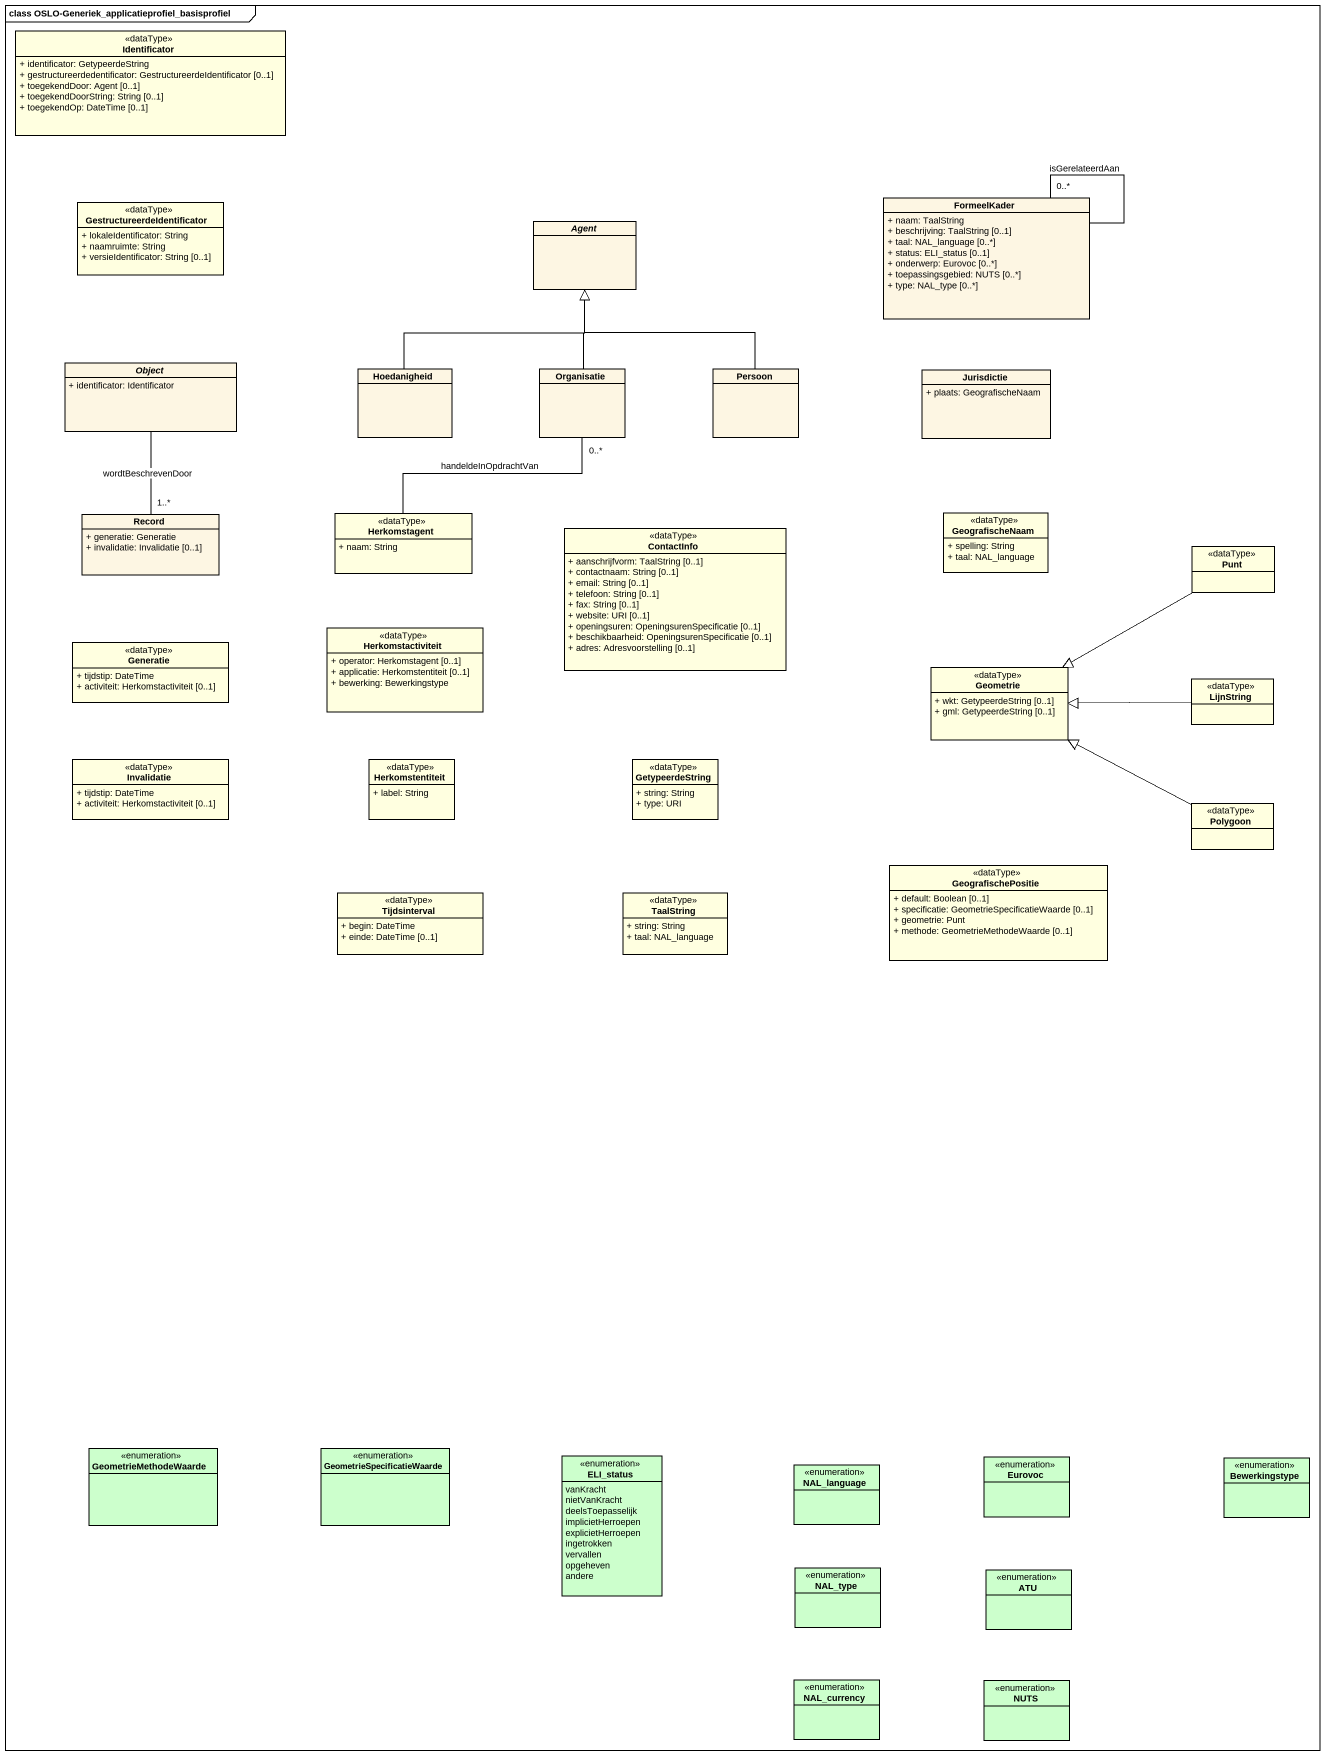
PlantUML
@startuml
mainframe class OSLO-Generiek_applicatieprofiel_basisprofiel
hide circle
hide empty members
skinparam classAttributeIconSize 0
class Identificator <<dataType>> #FFFFE0 {
  + identificator: GetypeerdeString
  + gestructureerdedentificator: GestructureerdeIdentificator [0..1]
  + toegekendDoor: Agent [0..1]
  + toegekendDoorString: String [0..1]
  + toegekendOp: DateTime [0..1]
}
class GestructureerdeIdentificator <<dataType>> #FFFFE0 {
  + lokaleIdentificator: String
  + naamruimte: String
  + versieIdentificator: String [0..1]
}
class FormeelKader {
  + naam: TaalString
  + beschrijving: TaalString [0..1]
  + taal: NAL_language [0..*]
  + status: ELI_status [0..1]
  + onderwerp: Eurovoc [0..*]
  + toepassingsgebied: NUTS [0..*]
  + type: NAL_type [0..*]
}
abstract class "Agent" as Agent_
abstract class "Object" as Object_ {
  + identificator: Identificator
}
class Hoedanigheid
class Organisatie
class Persoon
class Jurisdictie {
  + plaats: GeografischeNaam
}
class "Record" as Record_ {
  + generatie: Generatie
  + invalidatie: Invalidatie [0..1]
}
class Herkomstagent <<dataType>> #FFFFE0 {
  + naam: String
}
class GeografischeNaam <<dataType>> #FFFFE0 {
  + spelling: String
  + taal: NAL_language
}
class ContactInfo <<dataType>> #FFFFE0 {
  + aanschrijfvorm: TaalString [0..1]
  + contactnaam: String [0..1]
  + email: String [0..1]
  + telefoon: String [0..1]
  + fax: String [0..1]
  + website: URI [0..1]
  + openingsuren: OpeningsurenSpecificatie [0..1]
  + beschikbaarheid: OpeningsurenSpecificatie [0..1]
  + adres: Adresvoorstelling [0..1]
}
class Punt <<dataType>> #FFFFE0
class Herkomstactiviteit <<dataType>> #FFFFE0 {
  + operator: Herkomstagent [0..1]
  + applicatie: Herkomstentiteit [0..1]
  + bewerking: Bewerkingstype
}
class Generatie <<dataType>> #FFFFE0 {
  + tijdstip: DateTime
  + activiteit: Herkomstactiviteit [0..1]
}
class Geometrie <<dataType>> #FFFFE0 {
  + wkt: GetypeerdeString [0..1]
  + gml: GetypeerdeString [0..1]
}
class LijnString <<dataType>> #FFFFE0
class Invalidatie <<dataType>> #FFFFE0 {
  + tijdstip: DateTime
  + activiteit: Herkomstactiviteit [0..1]
}
class Herkomstentiteit <<dataType>> #FFFFE0 {
  + label: String
}
class GetypeerdeString <<dataType>> #FFFFE0 {
  + string: String
  + type: URI
}
class Polygoon <<dataType>> #FFFFE0
class GeografischePositie <<dataType>> #FFFFE0 {
  + default: Boolean [0..1]
  + specificatie: GeometrieSpecificatieWaarde [0..1]
  + geometrie: Punt
  + methode: GeometrieMethodeWaarde [0..1]
}
class Tijdsinterval <<dataType>> #FFFFE0 {
  + begin: DateTime
  + einde: DateTime [0..1]
}
class TaalString <<dataType>> #FFFFE0 {
  + string: String
  + taal: NAL_language
}
enum GeometrieMethodeWaarde #CCFFCC
enum GeometrieSpecificatieWaarde #CCFFCC
enum ELI_status #CCFFCC {
  vanKracht
  nietVanKracht
  deelsToepasselijk
  implicietHerroepen
  explicietHerroepen
  ingetrokken
  vervallen
  opgeheven
  andere
}
enum NAL_language #CCFFCC
enum Eurovoc #CCFFCC
enum Bewerkingstype #CCFFCC
enum NAL_type #CCFFCC
enum ATU #CCFFCC
enum NAL_currency #CCFFCC
enum NUTS #CCFFCC
FormeelKader -- "0..*" FormeelKader : isGerelateerdAan
Object_ -- "1..*" Record_ : wordtBeschrevenDoor
Hoedanigheid -up-|> Agent_
Organisatie -up-|> Agent_
Persoon -up-|> Agent_
Herkomstagent -up- "0..*" Organisatie : handeldeInOpdrachtVan
Punt -left-|> Geometrie
LijnString -left-|> Geometrie
Polygoon -left-|> Geometrie
@enduml
